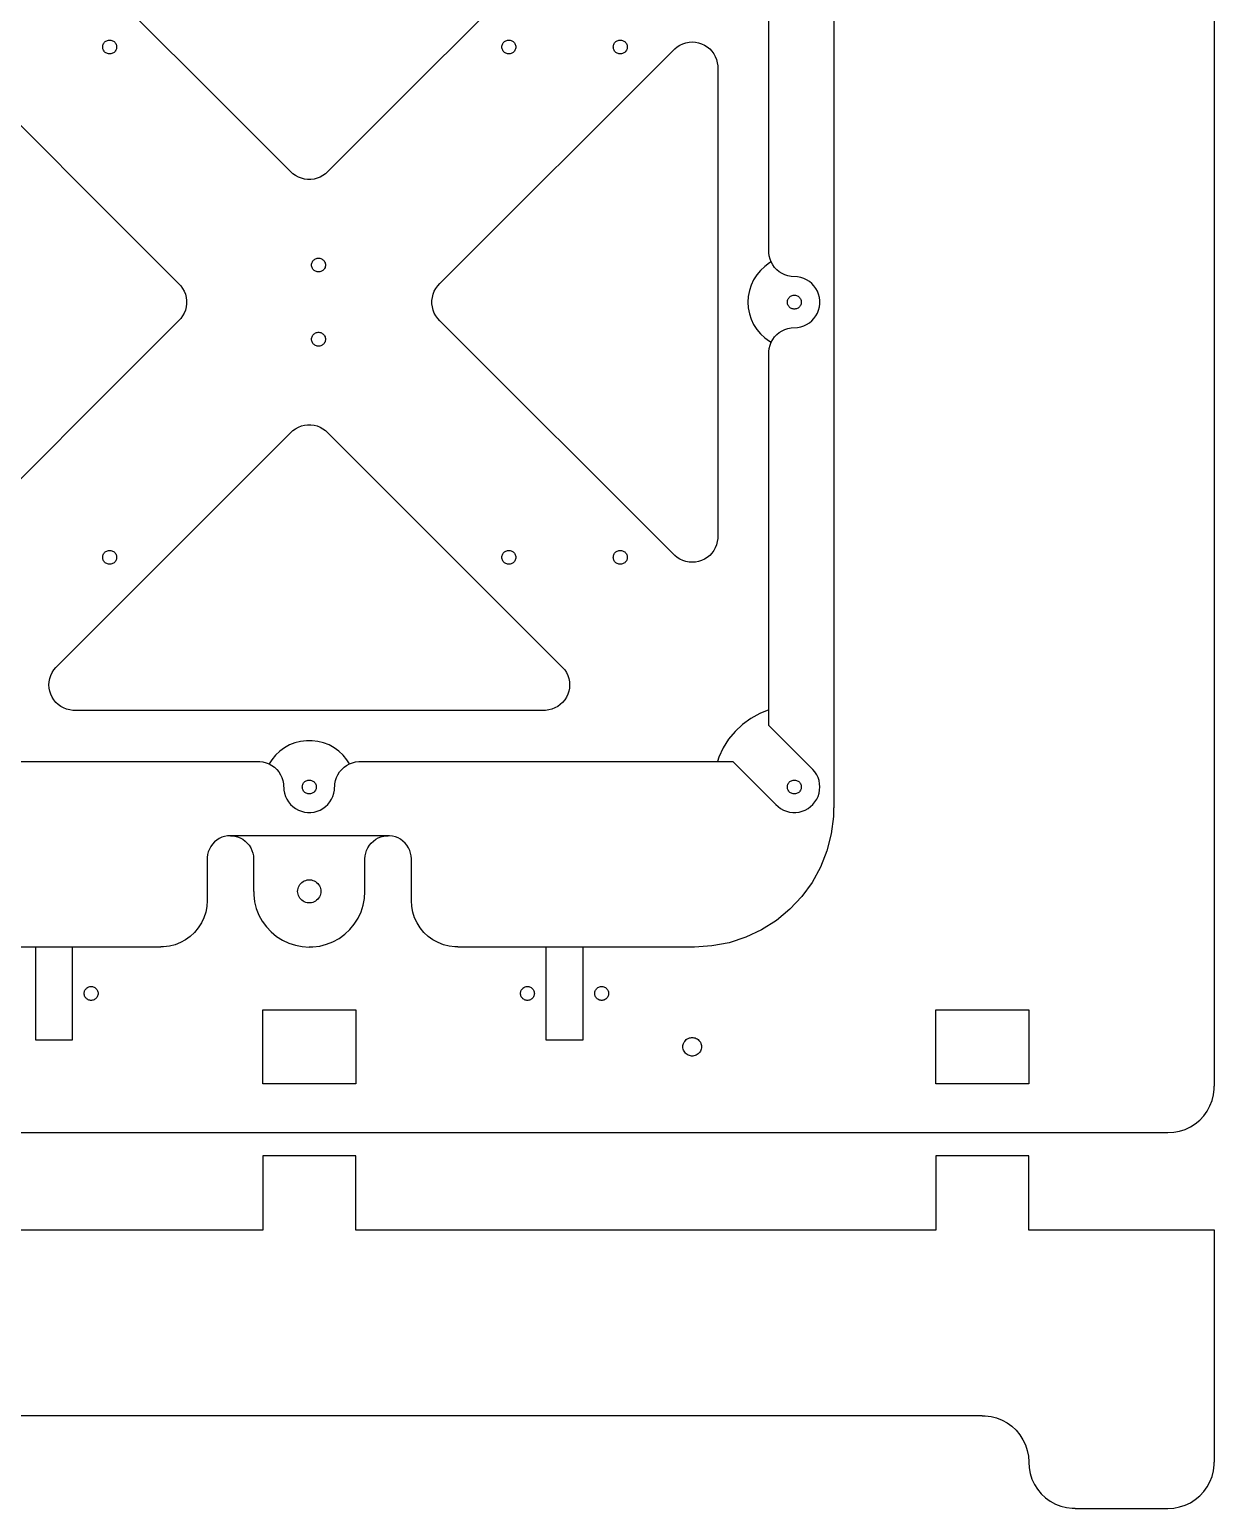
# Model space of a CAD drawing. Header units: millimetres. Extents: x 5 to 395, y 5 to 526.
# Drawn here: x 139.8 to 395, y 5 to 323.8 of the extents above; entities that cross this region are included whole.
import ezdxf

# ---------------------------------------------------------------- set-up
doc = ezdxf.new("R2010")
doc.units = ezdxf.units.MM
doc.layers.add('iTopie_plate_1_layer_1', color=1, linetype='Continuous')
doc.layers.add('iTopie_plate_1_layer_2', color=2, linetype='Continuous')

msp = doc.modelspace()

# ---------------------------------------------------------------- linework, layer by layer
at = {"layer": 'iTopie_plate_1_layer_1'}
for points in [[(313, 456), (313, 156), (313, 156), (312.941, 156), (312.941, 156), (312.941, 154.116), (312.941, 154.116), (312.469, 150.379), (312.469, 150.379), (311.532, 146.729), (311.532, 146.729), (310.145, 143.227), (310.145, 143.227), (308.33, 139.925), (308.33, 139.925), (306.115, 136.877), (306.115, 136.877), (303.536, 134.131), (303.536, 134.131), (300.634, 131.729), (300.634, 131.729), (297.453, 129.711), (297.453, 129.711), (294.044, 128.107), (294.044, 128.107), (290.461, 126.942), (290.461, 126.942), (286.76, 126.237), (286.76, 126.237), (283, 126), (283, 126), (232, 126), (232, 126), (232, 126.02), (232, 126.02), (231.372, 126.02), (231.372, 126.02), (230.126, 126.177), (230.126, 126.177), (228.91, 126.489), (228.91, 126.489), (227.742, 126.952), (227.742, 126.952), (226.642, 127.557), (226.642, 127.557), (225.626, 128.295), (225.626, 128.295), (224.71, 129.155), (224.71, 129.155), (223.91, 130.122), (223.91, 130.122), (223.237, 131.182), (223.237, 131.182), (222.702, 132.319), (222.702, 132.319), (222.314, 133.513), (222.314, 133.513), (222.079, 134.747), (222.079, 134.747), (222, 136), (222, 136), (222, 145), (222, 145), (221.961, 145.627), (221.961, 145.627), (221.843, 146.243), (221.843, 146.243), (221.649, 146.841), (221.649, 146.841), (221.382, 147.409), (221.382, 147.409), (221.045, 147.939), (221.045, 147.939), (220.645, 148.423), (220.645, 148.423), (220.187, 148.853), (220.187, 148.853), (219.679, 149.222), (219.679, 149.222), (219.129, 149.524), (219.129, 149.524), (218.545, 149.755), (218.545, 149.755), (217.937, 149.911), (217.937, 149.911), (217.314, 149.99), (217.314, 149.99), (217, 149.99), (217, 149.99), (217, 150), (217, 150), (183, 150), (183, 150), (182.373, 149.961), (182.373, 149.961), (181.757, 149.843), (181.757, 149.843), (181.159, 149.649), (181.159, 149.649), (180.591, 149.382), (180.591, 149.382), (180.061, 149.045), (180.061, 149.045), (179.577, 148.645), (179.577, 148.645), (179.147, 148.187), (179.147, 148.187), (178.778, 147.679), (178.778, 147.679), (178.476, 147.129), (178.476, 147.129), (178.245, 146.545), (178.245, 146.545), (178.089, 145.937), (178.089, 145.937), (178.01, 145.314), (178.01, 145.314), (178.01, 145), (178.01, 145), (178, 145), (178, 145), (178, 136), (178, 136), (177.921, 134.747), (177.921, 134.747), (177.686, 133.513), (177.686, 133.513), (177.298, 132.319), (177.298, 132.319), (176.763, 131.182), (176.763, 131.182), (176.09, 130.122), (176.09, 130.122), (175.29, 129.155), (175.29, 129.155), (174.374, 128.295), (174.374, 128.295), (173.358, 127.557), (173.358, 127.557), (172.258, 126.952), (172.258, 126.952), (171.09, 126.489), (171.09, 126.489), (169.874, 126.177), (169.874, 126.177), (168.628, 126.02), (168.628, 126.02), (168, 126.02), (168, 126.02), (168, 126), (168, 126), (117, 126)], [(386.253, 86.0788), (387.487, 86.3141), (387.487, 86.3141), (388.681, 86.7022), (388.681, 86.7022), (389.818, 87.2369), (389.818, 87.2369), (390.878, 87.9098), (390.878, 87.9098), (391.845, 88.7103), (391.845, 88.7103), (392.705, 89.6257), (392.705, 89.6257), (393.443, 90.6417), (393.443, 90.6417), (394.048, 91.7422), (394.048, 91.7422), (394.511, 92.9098), (394.511, 92.9098), (394.823, 94.1262), (394.823, 94.1262), (394.98, 95.3721), (394.98, 95.3721), (394.98, 96), (394.98, 96), (395, 96), (395, 96), (395, 372)], [(108.774, 166), (189, 166), (189, 166), (189, 165.989), (189, 165.989), (189.345, 165.989), (189.345, 165.989), (190.031, 165.903), (190.031, 165.903), (190.7, 165.731), (190.7, 165.731), (191.342, 165.477), (191.342, 165.477), (191.947, 165.144), (191.947, 165.144), (192.506, 164.738), (192.506, 164.738), (193.009, 164.265), (193.009, 164.265), (193.45, 163.733), (193.45, 163.733), (193.82, 163.15), (193.82, 163.15), (194.114, 162.525), (194.114, 162.525), (194.327, 161.868), (194.327, 161.868), (194.457, 161.189), (194.457, 161.189), (194.543, 159.811), (194.543, 159.811), (194.673, 159.132), (194.673, 159.132), (194.886, 158.475), (194.886, 158.475), (195.18, 157.85), (195.18, 157.85), (195.55, 157.267), (195.55, 157.267), (195.991, 156.735), (195.991, 156.735), (196.494, 156.262), (196.494, 156.262), (197.053, 155.856), (197.053, 155.856), (197.658, 155.523), (197.658, 155.523), (198.3, 155.269), (198.3, 155.269), (198.969, 155.097), (198.969, 155.097), (199.655, 155.011), (199.655, 155.011), (200.345, 155.011), (200.345, 155.011), (201.031, 155.097), (201.031, 155.097), (201.7, 155.269), (201.7, 155.269), (202.342, 155.523), (202.342, 155.523), (202.947, 155.856), (202.947, 155.856), (203.506, 156.262), (203.506, 156.262), (204.009, 156.735), (204.009, 156.735), (204.45, 157.267), (204.45, 157.267), (204.82, 157.85), (204.82, 157.85), (205.114, 158.475), (205.114, 158.475), (205.327, 159.132), (205.327, 159.132), (205.457, 159.811), (205.457, 159.811), (205.543, 161.189), (205.543, 161.189), (205.673, 161.868), (205.673, 161.868), (205.886, 162.525), (205.886, 162.525), (206.18, 163.15), (206.18, 163.15), (206.55, 163.733), (206.55, 163.733), (206.991, 164.265), (206.991, 164.265), (207.494, 164.738), (207.494, 164.738), (208.053, 165.144), (208.053, 165.144), (208.658, 165.477), (208.658, 165.477), (209.3, 165.731), (209.3, 165.731), (209.969, 165.903), (209.969, 165.903), (210.655, 165.989), (210.655, 165.989), (211, 165.989), (211, 165.989), (211, 166), (211, 166), (291.226, 166), (291.226, 166), (300.491, 156.735), (300.491, 156.735), (300.994, 156.262), (300.994, 156.262), (301.553, 155.856), (301.553, 155.856), (302.158, 155.523), (302.158, 155.523), (302.8, 155.269), (302.8, 155.269), (303.469, 155.097), (303.469, 155.097), (304.155, 155.011), (304.155, 155.011), (304.845, 155.011), (304.845, 155.011), (305.531, 155.097), (305.531, 155.097), (306.2, 155.269), (306.2, 155.269), (306.842, 155.523), (306.842, 155.523), (307.447, 155.856), (307.447, 155.856), (308.006, 156.262), (308.006, 156.262), (308.509, 156.735), (308.509, 156.735), (308.95, 157.267), (308.95, 157.267), (309.32, 157.85), (309.32, 157.85), (309.614, 158.475), (309.614, 158.475), (309.827, 159.132), (309.827, 159.132), (309.957, 159.811), (309.957, 159.811), (310, 160.5), (310, 160.5), (309.957, 161.189), (309.957, 161.189), (309.827, 161.868), (309.827, 161.868), (309.614, 162.525), (309.614, 162.525), (309.32, 163.15), (309.32, 163.15), (308.95, 163.733), (308.95, 163.733), (308.509, 164.265), (308.509, 164.265), (299, 173.774), (299, 173.774), (299, 254), (299, 254), (299.011, 254), (299.011, 254), (299.011, 254.345), (299.011, 254.345), (299.097, 255.031), (299.097, 255.031), (299.269, 255.7), (299.269, 255.7), (299.523, 256.342), (299.523, 256.342), (299.856, 256.947), (299.856, 256.947), (300.262, 257.506), (300.262, 257.506), (300.735, 258.009), (300.735, 258.009), (301.267, 258.45), (301.267, 258.45), (301.85, 258.82), (301.85, 258.82), (302.475, 259.114), (302.475, 259.114), (303.132, 259.327), (303.132, 259.327), (303.811, 259.457), (303.811, 259.457), (305.189, 259.543), (305.189, 259.543), (305.868, 259.673), (305.868, 259.673), (306.525, 259.886), (306.525, 259.886), (307.15, 260.18), (307.15, 260.18), (307.733, 260.55), (307.733, 260.55), (308.265, 260.991), (308.265, 260.991), (308.738, 261.494), (308.738, 261.494), (309.144, 262.053), (309.144, 262.053), (309.477, 262.658), (309.477, 262.658), (309.731, 263.3), (309.731, 263.3), (309.903, 263.969), (309.903, 263.969), (309.989, 264.655), (309.989, 264.655), (309.989, 265.345), (309.989, 265.345), (309.903, 266.031), (309.903, 266.031), (309.731, 266.7), (309.731, 266.7), (309.477, 267.342), (309.477, 267.342), (309.144, 267.947), (309.144, 267.947), (308.738, 268.506), (308.738, 268.506), (308.265, 269.009), (308.265, 269.009), (307.733, 269.45), (307.733, 269.45), (307.15, 269.82), (307.15, 269.82), (306.525, 270.114), (306.525, 270.114), (305.868, 270.327), (305.868, 270.327), (305.189, 270.457), (305.189, 270.457), (303.811, 270.543), (303.811, 270.543), (303.132, 270.673), (303.132, 270.673), (302.475, 270.886), (302.475, 270.886), (301.85, 271.18), (301.85, 271.18), (301.267, 271.55), (301.267, 271.55), (300.735, 271.991), (300.735, 271.991), (300.262, 272.494), (300.262, 272.494), (299.856, 273.053), (299.856, 273.053), (299.523, 273.658), (299.523, 273.658), (299.269, 274.3), (299.269, 274.3), (299.097, 274.969), (299.097, 274.969), (299.011, 275.655), (299.011, 275.655), (299.011, 276), (299.011, 276), (299, 276), (299, 276), (299, 356.226)], [(199.655, 291.431), (198.969, 291.518), (198.969, 291.518), (198.3, 291.69), (198.3, 291.69), (197.658, 291.944), (197.658, 291.944), (197.053, 292.277), (197.053, 292.277), (196.494, 292.683), (196.494, 292.683), (195.991, 293.155), (195.991, 293.155), (145.411, 343.735)], [(254.589, 343.735), (204.009, 293.155), (204.009, 293.155), (203.506, 292.683), (203.506, 292.683), (202.947, 292.277), (202.947, 292.277), (202.342, 291.944), (202.342, 291.944), (201.7, 291.69), (201.7, 291.69), (201.031, 291.518), (201.031, 291.518), (200.345, 291.431), (200.345, 291.431), (199.655, 291.431)], [(121.265, 319.589), (171.845, 269.009), (171.845, 269.009), (172.317, 268.506), (172.317, 268.506), (172.723, 267.947), (172.723, 267.947), (173.056, 267.342), (173.056, 267.342), (173.31, 266.7), (173.31, 266.7), (173.482, 266.031), (173.482, 266.031), (173.569, 265.345), (173.569, 265.345), (173.569, 264.655), (173.569, 264.655), (173.482, 263.969), (173.482, 263.969), (173.31, 263.3), (173.31, 263.3), (173.056, 262.658), (173.056, 262.658), (172.723, 262.053), (172.723, 262.053), (172.317, 261.494), (172.317, 261.494), (171.845, 260.991), (171.845, 260.991), (121.265, 210.411)], [(156.906, 318.503), (156.719, 318.527), (156.719, 318.527), (156.536, 318.573), (156.536, 318.573), (156.361, 318.643), (156.361, 318.643), (156.196, 318.734), (156.196, 318.734), (156.044, 318.844), (156.044, 318.844), (155.907, 318.973), (155.907, 318.973), (155.786, 319.118), (155.786, 319.118), (155.686, 319.277), (155.686, 319.277), (155.605, 319.448), (155.605, 319.448), (155.547, 319.627), (155.547, 319.627), (155.512, 319.812), (155.512, 319.812), (155.5, 320), (155.5, 320), (155.512, 320.188), (155.512, 320.188), (155.547, 320.373), (155.547, 320.373), (155.605, 320.552), (155.605, 320.552), (155.686, 320.723), (155.686, 320.723), (155.786, 320.882), (155.786, 320.882), (155.907, 321.027), (155.907, 321.027), (156.044, 321.156), (156.044, 321.156), (156.196, 321.266), (156.196, 321.266), (156.361, 321.357), (156.361, 321.357), (156.536, 321.427), (156.536, 321.427), (156.719, 321.473), (156.719, 321.473), (156.906, 321.497), (156.906, 321.497), (157.094, 321.497), (157.094, 321.497), (157.281, 321.473), (157.281, 321.473), (157.464, 321.427), (157.464, 321.427), (157.639, 321.357), (157.639, 321.357), (157.804, 321.266), (157.804, 321.266), (157.956, 321.156), (157.956, 321.156), (158.093, 321.027), (158.093, 321.027), (158.214, 320.882), (158.214, 320.882), (158.314, 320.723), (158.314, 320.723), (158.395, 320.552), (158.395, 320.552), (158.453, 320.373), (158.453, 320.373), (158.488, 320.188), (158.488, 320.188), (158.5, 320), (158.5, 320), (158.488, 319.812), (158.488, 319.812), (158.453, 319.627), (158.453, 319.627), (158.395, 319.448), (158.395, 319.448), (158.314, 319.277), (158.314, 319.277), (158.214, 319.118), (158.214, 319.118), (158.093, 318.973), (158.093, 318.973), (157.956, 318.844), (157.956, 318.844), (157.804, 318.734), (157.804, 318.734), (157.639, 318.643), (157.639, 318.643), (157.464, 318.573), (157.464, 318.573), (157.281, 318.527), (157.281, 318.527), (157.094, 318.503), (157.094, 318.503), (156.906, 318.503)], [(281.811, 208.964), (281.132, 209.093), (281.132, 209.093), (280.475, 209.307), (280.475, 209.307), (279.85, 209.601), (279.85, 209.601), (279.267, 209.971), (279.267, 209.971), (278.735, 210.411), (278.735, 210.411), (228.155, 260.991), (228.155, 260.991), (227.683, 261.494), (227.683, 261.494), (227.277, 262.053), (227.277, 262.053), (226.944, 262.658), (226.944, 262.658), (226.69, 263.3), (226.69, 263.3), (226.518, 263.969), (226.518, 263.969), (226.431, 264.655), (226.431, 264.655), (226.431, 265.345), (226.431, 265.345), (226.518, 266.031), (226.518, 266.031), (226.69, 266.7), (226.69, 266.7), (226.944, 267.342), (226.944, 267.342), (227.277, 267.947), (227.277, 267.947), (227.683, 268.506), (227.683, 268.506), (228.155, 269.009), (228.155, 269.009), (278.735, 319.589), (278.735, 319.589), (279.267, 320.029), (279.267, 320.029), (279.85, 320.399), (279.85, 320.399), (280.475, 320.693), (280.475, 320.693), (281.132, 320.907), (281.132, 320.907), (281.811, 321.036), (281.811, 321.036), (282.5, 321.08), (282.5, 321.08), (283.189, 321.036), (283.189, 321.036), (283.868, 320.907), (283.868, 320.907), (284.525, 320.693), (284.525, 320.693), (285.15, 320.399), (285.15, 320.399), (285.733, 320.029), (285.733, 320.029), (286.265, 319.589), (286.265, 319.589), (286.738, 319.086), (286.738, 319.086), (287.144, 318.527), (287.144, 318.527), (287.477, 317.921), (287.477, 317.921), (287.731, 317.279), (287.731, 317.279), (287.903, 316.61), (287.903, 316.61), (287.989, 315.925), (287.989, 315.925), (287.989, 214.075), (287.989, 214.075), (287.903, 213.39), (287.903, 213.39), (287.731, 212.721), (287.731, 212.721), (287.477, 212.079), (287.477, 212.079), (287.144, 211.473), (287.144, 211.473), (286.738, 210.914), (286.738, 210.914), (286.265, 210.411), (286.265, 210.411), (285.733, 209.971), (285.733, 209.971), (285.15, 209.601), (285.15, 209.601), (284.525, 209.307), (284.525, 209.307), (283.868, 209.093), (283.868, 209.093), (283.189, 208.964), (283.189, 208.964), (282.5, 208.92), (282.5, 208.92), (281.811, 208.964)], [(242.906, 318.503), (242.719, 318.527), (242.719, 318.527), (242.536, 318.573), (242.536, 318.573), (242.361, 318.643), (242.361, 318.643), (242.196, 318.734), (242.196, 318.734), (242.044, 318.844), (242.044, 318.844), (241.907, 318.973), (241.907, 318.973), (241.786, 319.118), (241.786, 319.118), (241.686, 319.277), (241.686, 319.277), (241.605, 319.448), (241.605, 319.448), (241.547, 319.627), (241.547, 319.627), (241.512, 319.812), (241.512, 319.812), (241.5, 320), (241.5, 320), (241.512, 320.188), (241.512, 320.188), (241.547, 320.373), (241.547, 320.373), (241.605, 320.552), (241.605, 320.552), (241.686, 320.723), (241.686, 320.723), (241.786, 320.882), (241.786, 320.882), (241.907, 321.027), (241.907, 321.027), (242.044, 321.156), (242.044, 321.156), (242.196, 321.266), (242.196, 321.266), (242.361, 321.357), (242.361, 321.357), (242.536, 321.427), (242.536, 321.427), (242.719, 321.473), (242.719, 321.473), (242.906, 321.497), (242.906, 321.497), (243.094, 321.497), (243.094, 321.497), (243.281, 321.473), (243.281, 321.473), (243.464, 321.427), (243.464, 321.427), (243.639, 321.357), (243.639, 321.357), (243.804, 321.266), (243.804, 321.266), (243.956, 321.156), (243.956, 321.156), (244.093, 321.027), (244.093, 321.027), (244.214, 320.882), (244.214, 320.882), (244.314, 320.723), (244.314, 320.723), (244.395, 320.552), (244.395, 320.552), (244.453, 320.373), (244.453, 320.373), (244.488, 320.188), (244.488, 320.188), (244.5, 320), (244.5, 320), (244.488, 319.812), (244.488, 319.812), (244.453, 319.627), (244.453, 319.627), (244.395, 319.448), (244.395, 319.448), (244.314, 319.277), (244.314, 319.277), (244.214, 319.118), (244.214, 319.118), (244.093, 318.973), (244.093, 318.973), (243.956, 318.844), (243.956, 318.844), (243.804, 318.734), (243.804, 318.734), (243.639, 318.643), (243.639, 318.643), (243.464, 318.573), (243.464, 318.573), (243.281, 318.527), (243.281, 318.527), (243.094, 318.503), (243.094, 318.503), (242.906, 318.503)], [(266.906, 318.503), (266.719, 318.527), (266.719, 318.527), (266.536, 318.573), (266.536, 318.573), (266.361, 318.643), (266.361, 318.643), (266.196, 318.734), (266.196, 318.734), (266.044, 318.844), (266.044, 318.844), (265.907, 318.973), (265.907, 318.973), (265.786, 319.118), (265.786, 319.118), (265.686, 319.277), (265.686, 319.277), (265.605, 319.448), (265.605, 319.448), (265.547, 319.627), (265.547, 319.627), (265.512, 319.812), (265.512, 319.812), (265.5, 320), (265.5, 320), (265.512, 320.188), (265.512, 320.188), (265.547, 320.373), (265.547, 320.373), (265.605, 320.552), (265.605, 320.552), (265.686, 320.723), (265.686, 320.723), (265.786, 320.882), (265.786, 320.882), (265.907, 321.027), (265.907, 321.027), (266.044, 321.156), (266.044, 321.156), (266.196, 321.266), (266.196, 321.266), (266.361, 321.357), (266.361, 321.357), (266.536, 321.427), (266.536, 321.427), (266.719, 321.473), (266.719, 321.473), (266.906, 321.497), (266.906, 321.497), (267.094, 321.497), (267.094, 321.497), (267.281, 321.473), (267.281, 321.473), (267.464, 321.427), (267.464, 321.427), (267.639, 321.357), (267.639, 321.357), (267.804, 321.266), (267.804, 321.266), (267.956, 321.156), (267.956, 321.156), (268.093, 321.027), (268.093, 321.027), (268.214, 320.882), (268.214, 320.882), (268.314, 320.723), (268.314, 320.723), (268.395, 320.552), (268.395, 320.552), (268.453, 320.373), (268.453, 320.373), (268.488, 320.188), (268.488, 320.188), (268.5, 320), (268.5, 320), (268.488, 319.812), (268.488, 319.812), (268.453, 319.627), (268.453, 319.627), (268.395, 319.448), (268.395, 319.448), (268.314, 319.277), (268.314, 319.277), (268.214, 319.118), (268.214, 319.118), (268.093, 318.973), (268.093, 318.973), (267.956, 318.844), (267.956, 318.844), (267.804, 318.734), (267.804, 318.734), (267.639, 318.643), (267.639, 318.643), (267.464, 318.573), (267.464, 318.573), (267.281, 318.527), (267.281, 318.527), (267.094, 318.503), (267.094, 318.503), (266.906, 318.503)], [(201.906, 271.503), (201.719, 271.527), (201.719, 271.527), (201.536, 271.573), (201.536, 271.573), (201.361, 271.643), (201.361, 271.643), (201.196, 271.734), (201.196, 271.734), (201.044, 271.844), (201.044, 271.844), (200.907, 271.973), (200.907, 271.973), (200.786, 272.118), (200.786, 272.118), (200.686, 272.277), (200.686, 272.277), (200.605, 272.448), (200.605, 272.448), (200.547, 272.627), (200.547, 272.627), (200.512, 272.812), (200.512, 272.812), (200.5, 273), (200.5, 273), (200.512, 273.188), (200.512, 273.188), (200.547, 273.373), (200.547, 273.373), (200.605, 273.552), (200.605, 273.552), (200.686, 273.723), (200.686, 273.723), (200.786, 273.882), (200.786, 273.882), (200.907, 274.027), (200.907, 274.027), (201.044, 274.156), (201.044, 274.156), (201.196, 274.266), (201.196, 274.266), (201.361, 274.357), (201.361, 274.357), (201.536, 274.427), (201.536, 274.427), (201.719, 274.473), (201.719, 274.473), (201.906, 274.497), (201.906, 274.497), (202.094, 274.497), (202.094, 274.497), (202.281, 274.473), (202.281, 274.473), (202.464, 274.427), (202.464, 274.427), (202.639, 274.357), (202.639, 274.357), (202.804, 274.266), (202.804, 274.266), (202.956, 274.156), (202.956, 274.156), (203.093, 274.027), (203.093, 274.027), (203.214, 273.882), (203.214, 273.882), (203.314, 273.723), (203.314, 273.723), (203.395, 273.552), (203.395, 273.552), (203.453, 273.373), (203.453, 273.373), (203.488, 273.188), (203.488, 273.188), (203.5, 273), (203.5, 273), (203.488, 272.812), (203.488, 272.812), (203.453, 272.627), (203.453, 272.627), (203.395, 272.448), (203.395, 272.448), (203.314, 272.277), (203.314, 272.277), (203.214, 272.118), (203.214, 272.118), (203.093, 271.973), (203.093, 271.973), (202.956, 271.844), (202.956, 271.844), (202.804, 271.734), (202.804, 271.734), (202.639, 271.643), (202.639, 271.643), (202.464, 271.573), (202.464, 271.573), (202.281, 271.527), (202.281, 271.527), (202.094, 271.503), (202.094, 271.503), (201.906, 271.503)], [(304.406, 263.503), (304.219, 263.527), (304.219, 263.527), (304.036, 263.573), (304.036, 263.573), (303.861, 263.643), (303.861, 263.643), (303.696, 263.734), (303.696, 263.734), (303.544, 263.844), (303.544, 263.844), (303.407, 263.973), (303.407, 263.973), (303.286, 264.118), (303.286, 264.118), (303.186, 264.277), (303.186, 264.277), (303.105, 264.448), (303.105, 264.448), (303.047, 264.627), (303.047, 264.627), (303.012, 264.812), (303.012, 264.812), (303, 265), (303, 265), (303.012, 265.188), (303.012, 265.188), (303.047, 265.373), (303.047, 265.373), (303.105, 265.552), (303.105, 265.552), (303.186, 265.723), (303.186, 265.723), (303.286, 265.882), (303.286, 265.882), (303.407, 266.027), (303.407, 266.027), (303.544, 266.156), (303.544, 266.156), (303.696, 266.266), (303.696, 266.266), (303.861, 266.357), (303.861, 266.357), (304.036, 266.427), (304.036, 266.427), (304.219, 266.473), (304.219, 266.473), (304.406, 266.497), (304.406, 266.497), (304.594, 266.497), (304.594, 266.497), (304.781, 266.473), (304.781, 266.473), (304.964, 266.427), (304.964, 266.427), (305.139, 266.357), (305.139, 266.357), (305.304, 266.266), (305.304, 266.266), (305.456, 266.156), (305.456, 266.156), (305.593, 266.027), (305.593, 266.027), (305.714, 265.882), (305.714, 265.882), (305.814, 265.723), (305.814, 265.723), (305.895, 265.552), (305.895, 265.552), (305.953, 265.373), (305.953, 265.373), (305.988, 265.188), (305.988, 265.188), (306, 265), (306, 265), (305.988, 264.812), (305.988, 264.812), (305.953, 264.627), (305.953, 264.627), (305.895, 264.448), (305.895, 264.448), (305.814, 264.277), (305.814, 264.277), (305.714, 264.118), (305.714, 264.118), (305.593, 263.973), (305.593, 263.973), (305.456, 263.844), (305.456, 263.844), (305.304, 263.734), (305.304, 263.734), (305.139, 263.643), (305.139, 263.643), (304.964, 263.573), (304.964, 263.573), (304.781, 263.527), (304.781, 263.527), (304.594, 263.503), (304.594, 263.503), (304.406, 263.503)], [(201.906, 255.503), (201.719, 255.527), (201.719, 255.527), (201.536, 255.573), (201.536, 255.573), (201.361, 255.643), (201.361, 255.643), (201.196, 255.734), (201.196, 255.734), (201.044, 255.844), (201.044, 255.844), (200.907, 255.973), (200.907, 255.973), (200.786, 256.118), (200.786, 256.118), (200.686, 256.277), (200.686, 256.277), (200.605, 256.448), (200.605, 256.448), (200.547, 256.627), (200.547, 256.627), (200.512, 256.812), (200.512, 256.812), (200.5, 257), (200.5, 257), (200.512, 257.188), (200.512, 257.188), (200.547, 257.373), (200.547, 257.373), (200.605, 257.552), (200.605, 257.552), (200.686, 257.723), (200.686, 257.723), (200.786, 257.882), (200.786, 257.882), (200.907, 258.027), (200.907, 258.027), (201.044, 258.156), (201.044, 258.156), (201.196, 258.266), (201.196, 258.266), (201.361, 258.357), (201.361, 258.357), (201.536, 258.427), (201.536, 258.427), (201.719, 258.473), (201.719, 258.473), (201.906, 258.497), (201.906, 258.497), (202.094, 258.497), (202.094, 258.497), (202.281, 258.473), (202.281, 258.473), (202.464, 258.427), (202.464, 258.427), (202.639, 258.357), (202.639, 258.357), (202.804, 258.266), (202.804, 258.266), (202.956, 258.156), (202.956, 258.156), (203.093, 258.027), (203.093, 258.027), (203.214, 257.882), (203.214, 257.882), (203.314, 257.723), (203.314, 257.723), (203.395, 257.552), (203.395, 257.552), (203.453, 257.373), (203.453, 257.373), (203.488, 257.188), (203.488, 257.188), (203.5, 257), (203.5, 257), (203.488, 256.812), (203.488, 256.812), (203.453, 256.627), (203.453, 256.627), (203.395, 256.448), (203.395, 256.448), (203.314, 256.277), (203.314, 256.277), (203.214, 256.118), (203.214, 256.118), (203.093, 255.973), (203.093, 255.973), (202.956, 255.844), (202.956, 255.844), (202.804, 255.734), (202.804, 255.734), (202.639, 255.643), (202.639, 255.643), (202.464, 255.573), (202.464, 255.573), (202.281, 255.527), (202.281, 255.527), (202.094, 255.503), (202.094, 255.503), (201.906, 255.503)], [(149.075, 177.011), (148.39, 177.097), (148.39, 177.097), (147.721, 177.269), (147.721, 177.269), (147.079, 177.523), (147.079, 177.523), (146.473, 177.856), (146.473, 177.856), (145.914, 178.262), (145.914, 178.262), (145.411, 178.735), (145.411, 178.735), (144.971, 179.267), (144.971, 179.267), (144.601, 179.85), (144.601, 179.85), (144.307, 180.475), (144.307, 180.475), (144.093, 181.132), (144.093, 181.132), (143.964, 181.811), (143.964, 181.811), (143.92, 182.5), (143.92, 182.5), (143.964, 183.189), (143.964, 183.189), (144.093, 183.868), (144.093, 183.868), (144.307, 184.525), (144.307, 184.525), (144.601, 185.15), (144.601, 185.15), (144.971, 185.733), (144.971, 185.733), (145.411, 186.265), (145.411, 186.265), (195.991, 236.845), (195.991, 236.845), (196.494, 237.317), (196.494, 237.317), (197.053, 237.723), (197.053, 237.723), (197.658, 238.056), (197.658, 238.056), (198.3, 238.31), (198.3, 238.31), (198.969, 238.482), (198.969, 238.482), (199.655, 238.569), (199.655, 238.569), (200.345, 238.569), (200.345, 238.569), (201.031, 238.482), (201.031, 238.482), (201.7, 238.31), (201.7, 238.31), (202.342, 238.056), (202.342, 238.056), (202.947, 237.723), (202.947, 237.723), (203.506, 237.317), (203.506, 237.317), (204.009, 236.845), (204.009, 236.845), (254.589, 186.265), (254.589, 186.265), (255.029, 185.733), (255.029, 185.733), (255.399, 185.15), (255.399, 185.15), (255.693, 184.525), (255.693, 184.525), (255.907, 183.868), (255.907, 183.868), (256.036, 183.189), (256.036, 183.189), (256.08, 182.5), (256.08, 182.5), (256.036, 181.811), (256.036, 181.811), (255.907, 181.132), (255.907, 181.132), (255.693, 180.475), (255.693, 180.475), (255.399, 179.85), (255.399, 179.85), (255.029, 179.267), (255.029, 179.267), (254.589, 178.735), (254.589, 178.735), (254.086, 178.262), (254.086, 178.262), (253.527, 177.856), (253.527, 177.856), (252.921, 177.523), (252.921, 177.523), (252.279, 177.269), (252.279, 177.269), (251.61, 177.097), (251.61, 177.097), (250.925, 177.011), (250.925, 177.011), (149.075, 177.011)], [(156.906, 208.503), (156.719, 208.527), (156.719, 208.527), (156.536, 208.573), (156.536, 208.573), (156.361, 208.643), (156.361, 208.643), (156.196, 208.734), (156.196, 208.734), (156.044, 208.844), (156.044, 208.844), (155.907, 208.973), (155.907, 208.973), (155.786, 209.118), (155.786, 209.118), (155.686, 209.277), (155.686, 209.277), (155.605, 209.448), (155.605, 209.448), (155.547, 209.627), (155.547, 209.627), (155.512, 209.812), (155.512, 209.812), (155.5, 210), (155.5, 210), (155.512, 210.188), (155.512, 210.188), (155.547, 210.373), (155.547, 210.373), (155.605, 210.552), (155.605, 210.552), (155.686, 210.723), (155.686, 210.723), (155.786, 210.882), (155.786, 210.882), (155.907, 211.027), (155.907, 211.027), (156.044, 211.156), (156.044, 211.156), (156.196, 211.266), (156.196, 211.266), (156.361, 211.357), (156.361, 211.357), (156.536, 211.427), (156.536, 211.427), (156.719, 211.473), (156.719, 211.473), (156.906, 211.497), (156.906, 211.497), (157.094, 211.497), (157.094, 211.497), (157.281, 211.473), (157.281, 211.473), (157.464, 211.427), (157.464, 211.427), (157.639, 211.357), (157.639, 211.357), (157.804, 211.266), (157.804, 211.266), (157.956, 211.156), (157.956, 211.156), (158.093, 211.027), (158.093, 211.027), (158.214, 210.882), (158.214, 210.882), (158.314, 210.723), (158.314, 210.723), (158.395, 210.552), (158.395, 210.552), (158.453, 210.373), (158.453, 210.373), (158.488, 210.188), (158.488, 210.188), (158.5, 210), (158.5, 210), (158.488, 209.812), (158.488, 209.812), (158.453, 209.627), (158.453, 209.627), (158.395, 209.448), (158.395, 209.448), (158.314, 209.277), (158.314, 209.277), (158.214, 209.118), (158.214, 209.118), (158.093, 208.973), (158.093, 208.973), (157.956, 208.844), (157.956, 208.844), (157.804, 208.734), (157.804, 208.734), (157.639, 208.643), (157.639, 208.643), (157.464, 208.573), (157.464, 208.573), (157.281, 208.527), (157.281, 208.527), (157.094, 208.503), (157.094, 208.503), (156.906, 208.503)], [(242.906, 208.503), (242.719, 208.527), (242.719, 208.527), (242.536, 208.573), (242.536, 208.573), (242.361, 208.643), (242.361, 208.643), (242.196, 208.734), (242.196, 208.734), (242.044, 208.844), (242.044, 208.844), (241.907, 208.973), (241.907, 208.973), (241.786, 209.118), (241.786, 209.118), (241.686, 209.277), (241.686, 209.277), (241.605, 209.448), (241.605, 209.448), (241.547, 209.627), (241.547, 209.627), (241.512, 209.812), (241.512, 209.812), (241.5, 210), (241.5, 210), (241.512, 210.188), (241.512, 210.188), (241.547, 210.373), (241.547, 210.373), (241.605, 210.552), (241.605, 210.552), (241.686, 210.723), (241.686, 210.723), (241.786, 210.882), (241.786, 210.882), (241.907, 211.027), (241.907, 211.027), (242.044, 211.156), (242.044, 211.156), (242.196, 211.266), (242.196, 211.266), (242.361, 211.357), (242.361, 211.357), (242.536, 211.427), (242.536, 211.427), (242.719, 211.473), (242.719, 211.473), (242.906, 211.497), (242.906, 211.497), (243.094, 211.497), (243.094, 211.497), (243.281, 211.473), (243.281, 211.473), (243.464, 211.427), (243.464, 211.427), (243.639, 211.357), (243.639, 211.357), (243.804, 211.266), (243.804, 211.266), (243.956, 211.156), (243.956, 211.156), (244.093, 211.027), (244.093, 211.027), (244.214, 210.882), (244.214, 210.882), (244.314, 210.723), (244.314, 210.723), (244.395, 210.552), (244.395, 210.552), (244.453, 210.373), (244.453, 210.373), (244.488, 210.188), (244.488, 210.188), (244.5, 210), (244.5, 210), (244.488, 209.812), (244.488, 209.812), (244.453, 209.627), (244.453, 209.627), (244.395, 209.448), (244.395, 209.448), (244.314, 209.277), (244.314, 209.277), (244.214, 209.118), (244.214, 209.118), (244.093, 208.973), (244.093, 208.973), (243.956, 208.844), (243.956, 208.844), (243.804, 208.734), (243.804, 208.734), (243.639, 208.643), (243.639, 208.643), (243.464, 208.573), (243.464, 208.573), (243.281, 208.527), (243.281, 208.527), (243.094, 208.503), (243.094, 208.503), (242.906, 208.503)], [(266.906, 208.503), (266.719, 208.527), (266.719, 208.527), (266.536, 208.573), (266.536, 208.573), (266.361, 208.643), (266.361, 208.643), (266.196, 208.734), (266.196, 208.734), (266.044, 208.844), (266.044, 208.844), (265.907, 208.973), (265.907, 208.973), (265.786, 209.118), (265.786, 209.118), (265.686, 209.277), (265.686, 209.277), (265.605, 209.448), (265.605, 209.448), (265.547, 209.627), (265.547, 209.627), (265.512, 209.812), (265.512, 209.812), (265.5, 210), (265.5, 210), (265.512, 210.188), (265.512, 210.188), (265.547, 210.373), (265.547, 210.373), (265.605, 210.552), (265.605, 210.552), (265.686, 210.723), (265.686, 210.723), (265.786, 210.882), (265.786, 210.882), (265.907, 211.027), (265.907, 211.027), (266.044, 211.156), (266.044, 211.156), (266.196, 211.266), (266.196, 211.266), (266.361, 211.357), (266.361, 211.357), (266.536, 211.427), (266.536, 211.427), (266.719, 211.473), (266.719, 211.473), (266.906, 211.497), (266.906, 211.497), (267.094, 211.497), (267.094, 211.497), (267.281, 211.473), (267.281, 211.473), (267.464, 211.427), (267.464, 211.427), (267.639, 211.357), (267.639, 211.357), (267.804, 211.266), (267.804, 211.266), (267.956, 211.156), (267.956, 211.156), (268.093, 211.027), (268.093, 211.027), (268.214, 210.882), (268.214, 210.882), (268.314, 210.723), (268.314, 210.723), (268.395, 210.552), (268.395, 210.552), (268.453, 210.373), (268.453, 210.373), (268.488, 210.188), (268.488, 210.188), (268.5, 210), (268.5, 210), (268.488, 209.812), (268.488, 209.812), (268.453, 209.627), (268.453, 209.627), (268.395, 209.448), (268.395, 209.448), (268.314, 209.277), (268.314, 209.277), (268.214, 209.118), (268.214, 209.118), (268.093, 208.973), (268.093, 208.973), (267.956, 208.844), (267.956, 208.844), (267.804, 208.734), (267.804, 208.734), (267.639, 208.643), (267.639, 208.643), (267.464, 208.573), (267.464, 208.573), (267.281, 208.527), (267.281, 208.527), (267.094, 208.503), (267.094, 208.503), (266.906, 208.503)], [(199.906, 159.003), (199.719, 159.027), (199.719, 159.027), (199.536, 159.073), (199.536, 159.073), (199.361, 159.143), (199.361, 159.143), (199.196, 159.234), (199.196, 159.234), (199.044, 159.344), (199.044, 159.344), (198.907, 159.473), (198.907, 159.473), (198.786, 159.618), (198.786, 159.618), (198.686, 159.777), (198.686, 159.777), (198.605, 159.948), (198.605, 159.948), (198.547, 160.127), (198.547, 160.127), (198.512, 160.312), (198.512, 160.312), (198.5, 160.5), (198.5, 160.5), (198.512, 160.688), (198.512, 160.688), (198.547, 160.873), (198.547, 160.873), (198.605, 161.052), (198.605, 161.052), (198.686, 161.223), (198.686, 161.223), (198.786, 161.382), (198.786, 161.382), (198.907, 161.527), (198.907, 161.527), (199.044, 161.656), (199.044, 161.656), (199.196, 161.766), (199.196, 161.766), (199.361, 161.857), (199.361, 161.857), (199.536, 161.927), (199.536, 161.927), (199.719, 161.973), (199.719, 161.973), (199.906, 161.997), (199.906, 161.997), (200.094, 161.997), (200.094, 161.997), (200.281, 161.973), (200.281, 161.973), (200.464, 161.927), (200.464, 161.927), (200.639, 161.857), (200.639, 161.857), (200.804, 161.766), (200.804, 161.766), (200.956, 161.656), (200.956, 161.656), (201.093, 161.527), (201.093, 161.527), (201.214, 161.382), (201.214, 161.382), (201.314, 161.223), (201.314, 161.223), (201.395, 161.052), (201.395, 161.052), (201.453, 160.873), (201.453, 160.873), (201.488, 160.688), (201.488, 160.688), (201.5, 160.5), (201.5, 160.5), (201.488, 160.312), (201.488, 160.312), (201.453, 160.127), (201.453, 160.127), (201.395, 159.948), (201.395, 159.948), (201.314, 159.777), (201.314, 159.777), (201.214, 159.618), (201.214, 159.618), (201.093, 159.473), (201.093, 159.473), (200.956, 159.344), (200.956, 159.344), (200.804, 159.234), (200.804, 159.234), (200.639, 159.143), (200.639, 159.143), (200.464, 159.073), (200.464, 159.073), (200.281, 159.027), (200.281, 159.027), (200.094, 159.003), (200.094, 159.003), (199.906, 159.003)], [(304.406, 159.003), (304.219, 159.027), (304.219, 159.027), (304.036, 159.073), (304.036, 159.073), (303.861, 159.143), (303.861, 159.143), (303.696, 159.234), (303.696, 159.234), (303.544, 159.344), (303.544, 159.344), (303.407, 159.473), (303.407, 159.473), (303.286, 159.618), (303.286, 159.618), (303.186, 159.777), (303.186, 159.777), (303.105, 159.948), (303.105, 159.948), (303.047, 160.127), (303.047, 160.127), (303.012, 160.312), (303.012, 160.312), (303, 160.5), (303, 160.5), (303.012, 160.688), (303.012, 160.688), (303.047, 160.873), (303.047, 160.873), (303.105, 161.052), (303.105, 161.052), (303.186, 161.223), (303.186, 161.223), (303.286, 161.382), (303.286, 161.382), (303.407, 161.527), (303.407, 161.527), (303.544, 161.656), (303.544, 161.656), (303.696, 161.766), (303.696, 161.766), (303.861, 161.857), (303.861, 161.857), (304.036, 161.927), (304.036, 161.927), (304.219, 161.973), (304.219, 161.973), (304.406, 161.997), (304.406, 161.997), (304.594, 161.997), (304.594, 161.997), (304.781, 161.973), (304.781, 161.973), (304.964, 161.927), (304.964, 161.927), (305.139, 161.857), (305.139, 161.857), (305.304, 161.766), (305.304, 161.766), (305.456, 161.656), (305.456, 161.656), (305.593, 161.527), (305.593, 161.527), (305.714, 161.382), (305.714, 161.382), (305.814, 161.223), (305.814, 161.223), (305.895, 161.052), (305.895, 161.052), (305.953, 160.873), (305.953, 160.873), (305.988, 160.688), (305.988, 160.688), (306, 160.5), (306, 160.5), (305.988, 160.312), (305.988, 160.312), (305.953, 160.127), (305.953, 160.127), (305.895, 159.948), (305.895, 159.948), (305.814, 159.777), (305.814, 159.777), (305.714, 159.618), (305.714, 159.618), (305.593, 159.473), (305.593, 159.473), (305.456, 159.344), (305.456, 159.344), (305.304, 159.234), (305.304, 159.234), (305.139, 159.143), (305.139, 159.143), (304.964, 159.073), (304.964, 159.073), (304.781, 159.027), (304.781, 159.027), (304.594, 159.003), (304.594, 159.003), (304.406, 159.003)], [(199.843, 135.505), (199.532, 135.544), (199.532, 135.544), (199.227, 135.622), (199.227, 135.622), (198.936, 135.738), (198.936, 135.738), (198.66, 135.889), (198.66, 135.889), (198.406, 136.074), (198.406, 136.074), (198.178, 136.289), (198.178, 136.289), (197.977, 136.531), (197.977, 136.531), (197.809, 136.796), (197.809, 136.796), (197.676, 137.08), (197.676, 137.08), (197.579, 137.378), (197.579, 137.378), (197.52, 137.687), (197.52, 137.687), (197.5, 138), (197.5, 138), (197.52, 138.313), (197.52, 138.313), (197.579, 138.622), (197.579, 138.622), (197.676, 138.92), (197.676, 138.92), (197.809, 139.204), (197.809, 139.204), (197.977, 139.469), (197.977, 139.469), (198.178, 139.711), (198.178, 139.711), (198.406, 139.926), (198.406, 139.926), (198.66, 140.111), (198.66, 140.111), (198.936, 140.262), (198.936, 140.262), (199.227, 140.378), (199.227, 140.378), (199.532, 140.456), (199.532, 140.456), (199.843, 140.495), (199.843, 140.495), (200.157, 140.495), (200.157, 140.495), (200.468, 140.456), (200.468, 140.456), (200.773, 140.378), (200.773, 140.378), (201.064, 140.262), (201.064, 140.262), (201.34, 140.111), (201.34, 140.111), (201.594, 139.926), (201.594, 139.926), (201.822, 139.711), (201.822, 139.711), (202.023, 139.469), (202.023, 139.469), (202.191, 139.204), (202.191, 139.204), (202.324, 138.92), (202.324, 138.92), (202.421, 138.622), (202.421, 138.622), (202.48, 138.313), (202.48, 138.313), (202.5, 138), (202.5, 138), (202.48, 137.687), (202.48, 137.687), (202.421, 137.378), (202.421, 137.378), (202.324, 137.08), (202.324, 137.08), (202.191, 136.796), (202.191, 136.796), (202.023, 136.531), (202.023, 136.531), (201.822, 136.289), (201.822, 136.289), (201.594, 136.074), (201.594, 136.074), (201.34, 135.889), (201.34, 135.889), (201.064, 135.738), (201.064, 135.738), (200.773, 135.622), (200.773, 135.622), (200.468, 135.544), (200.468, 135.544), (200.157, 135.505), (200.157, 135.505), (199.843, 135.505)], [(152.906, 114.503), (152.719, 114.527), (152.719, 114.527), (152.536, 114.573), (152.536, 114.573), (152.361, 114.643), (152.361, 114.643), (152.196, 114.734), (152.196, 114.734), (152.044, 114.844), (152.044, 114.844), (151.907, 114.973), (151.907, 114.973), (151.786, 115.118), (151.786, 115.118), (151.686, 115.277), (151.686, 115.277), (151.605, 115.448), (151.605, 115.448), (151.547, 115.627), (151.547, 115.627), (151.512, 115.812), (151.512, 115.812), (151.5, 116), (151.5, 116), (151.512, 116.188), (151.512, 116.188), (151.547, 116.373), (151.547, 116.373), (151.605, 116.552), (151.605, 116.552), (151.686, 116.723), (151.686, 116.723), (151.786, 116.882), (151.786, 116.882), (151.907, 117.027), (151.907, 117.027), (152.044, 117.156), (152.044, 117.156), (152.196, 117.266), (152.196, 117.266), (152.361, 117.357), (152.361, 117.357), (152.536, 117.427), (152.536, 117.427), (152.719, 117.473), (152.719, 117.473), (152.906, 117.497), (152.906, 117.497), (153.094, 117.497), (153.094, 117.497), (153.281, 117.473), (153.281, 117.473), (153.464, 117.427), (153.464, 117.427), (153.639, 117.357), (153.639, 117.357), (153.804, 117.266), (153.804, 117.266), (153.956, 117.156), (153.956, 117.156), (154.093, 117.027), (154.093, 117.027), (154.214, 116.882), (154.214, 116.882), (154.314, 116.723), (154.314, 116.723), (154.395, 116.552), (154.395, 116.552), (154.453, 116.373), (154.453, 116.373), (154.488, 116.188), (154.488, 116.188), (154.5, 116), (154.5, 116), (154.488, 115.812), (154.488, 115.812), (154.453, 115.627), (154.453, 115.627), (154.395, 115.448), (154.395, 115.448), (154.314, 115.277), (154.314, 115.277), (154.214, 115.118), (154.214, 115.118), (154.093, 114.973), (154.093, 114.973), (153.956, 114.844), (153.956, 114.844), (153.804, 114.734), (153.804, 114.734), (153.639, 114.643), (153.639, 114.643), (153.464, 114.573), (153.464, 114.573), (153.281, 114.527), (153.281, 114.527), (153.094, 114.503), (153.094, 114.503), (152.906, 114.503)], [(246.906, 114.503), (246.719, 114.527), (246.719, 114.527), (246.536, 114.573), (246.536, 114.573), (246.361, 114.643), (246.361, 114.643), (246.196, 114.734), (246.196, 114.734), (246.044, 114.844), (246.044, 114.844), (245.907, 114.973), (245.907, 114.973), (245.786, 115.118), (245.786, 115.118), (245.686, 115.277), (245.686, 115.277), (245.605, 115.448), (245.605, 115.448), (245.547, 115.627), (245.547, 115.627), (245.512, 115.812), (245.512, 115.812), (245.5, 116), (245.5, 116), (245.512, 116.188), (245.512, 116.188), (245.547, 116.373), (245.547, 116.373), (245.605, 116.552), (245.605, 116.552), (245.686, 116.723), (245.686, 116.723), (245.786, 116.882), (245.786, 116.882), (245.907, 117.027), (245.907, 117.027), (246.044, 117.156), (246.044, 117.156), (246.196, 117.266), (246.196, 117.266), (246.361, 117.357), (246.361, 117.357), (246.536, 117.427), (246.536, 117.427), (246.719, 117.473), (246.719, 117.473), (246.906, 117.497), (246.906, 117.497), (247.094, 117.497), (247.094, 117.497), (247.281, 117.473), (247.281, 117.473), (247.464, 117.427), (247.464, 117.427), (247.639, 117.357), (247.639, 117.357), (247.804, 117.266), (247.804, 117.266), (247.956, 117.156), (247.956, 117.156), (248.093, 117.027), (248.093, 117.027), (248.214, 116.882), (248.214, 116.882), (248.314, 116.723), (248.314, 116.723), (248.395, 116.552), (248.395, 116.552), (248.453, 116.373), (248.453, 116.373), (248.488, 116.188), (248.488, 116.188), (248.5, 116), (248.5, 116), (248.488, 115.812), (248.488, 115.812), (248.453, 115.627), (248.453, 115.627), (248.395, 115.448), (248.395, 115.448), (248.314, 115.277), (248.314, 115.277), (248.214, 115.118), (248.214, 115.118), (248.093, 114.973), (248.093, 114.973), (247.956, 114.844), (247.956, 114.844), (247.804, 114.734), (247.804, 114.734), (247.639, 114.643), (247.639, 114.643), (247.464, 114.573), (247.464, 114.573), (247.281, 114.527), (247.281, 114.527), (247.094, 114.503), (247.094, 114.503), (246.906, 114.503)], [(262.906, 114.503), (262.719, 114.527), (262.719, 114.527), (262.536, 114.573), (262.536, 114.573), (262.361, 114.643), (262.361, 114.643), (262.196, 114.734), (262.196, 114.734), (262.044, 114.844), (262.044, 114.844), (261.907, 114.973), (261.907, 114.973), (261.786, 115.118), (261.786, 115.118), (261.686, 115.277), (261.686, 115.277), (261.605, 115.448), (261.605, 115.448), (261.547, 115.627), (261.547, 115.627), (261.512, 115.812), (261.512, 115.812), (261.5, 116), (261.5, 116), (261.512, 116.188), (261.512, 116.188), (261.547, 116.373), (261.547, 116.373), (261.605, 116.552), (261.605, 116.552), (261.686, 116.723), (261.686, 116.723), (261.786, 116.882), (261.786, 116.882), (261.907, 117.027), (261.907, 117.027), (262.044, 117.156), (262.044, 117.156), (262.196, 117.266), (262.196, 117.266), (262.361, 117.357), (262.361, 117.357), (262.536, 117.427), (262.536, 117.427), (262.719, 117.473), (262.719, 117.473), (262.906, 117.497), (262.906, 117.497), (263.094, 117.497), (263.094, 117.497), (263.281, 117.473), (263.281, 117.473), (263.464, 117.427), (263.464, 117.427), (263.639, 117.357), (263.639, 117.357), (263.804, 117.266), (263.804, 117.266), (263.956, 117.156), (263.956, 117.156), (264.093, 117.027), (264.093, 117.027), (264.214, 116.882), (264.214, 116.882), (264.314, 116.723), (264.314, 116.723), (264.395, 116.552), (264.395, 116.552), (264.453, 116.373), (264.453, 116.373), (264.488, 116.188), (264.488, 116.188), (264.5, 116), (264.5, 116), (264.488, 115.812), (264.488, 115.812), (264.453, 115.627), (264.453, 115.627), (264.395, 115.448), (264.395, 115.448), (264.314, 115.277), (264.314, 115.277), (264.214, 115.118), (264.214, 115.118), (264.093, 114.973), (264.093, 114.973), (263.956, 114.844), (263.956, 114.844), (263.804, 114.734), (263.804, 114.734), (263.639, 114.643), (263.639, 114.643), (263.464, 114.573), (263.464, 114.573), (263.281, 114.527), (263.281, 114.527), (263.094, 114.503), (263.094, 114.503), (262.906, 114.503)], [(190, 96.5), (190, 112.5), (190, 112.5), (210, 112.5), (210, 112.5), (210, 96.5), (210, 96.5), (190, 96.5)], [(335, 96.5), (335, 112.5), (335, 112.5), (355, 112.5), (355, 112.5), (355, 96.5), (355, 96.5), (335, 96.5)], [(282.374, 102.504), (282.125, 102.535), (282.125, 102.535), (281.882, 102.598), (281.882, 102.598), (281.648, 102.69), (281.648, 102.69), (281.428, 102.811), (281.428, 102.811), (281.225, 102.959), (281.225, 102.959), (281.042, 103.131), (281.042, 103.131), (280.882, 103.324), (280.882, 103.324), (280.747, 103.536), (280.747, 103.536), (280.64, 103.764), (280.64, 103.764), (280.563, 104.003), (280.563, 104.003), (280.516, 104.249), (280.516, 104.249), (280.5, 104.5), (280.5, 104.5), (280.516, 104.751), (280.516, 104.751), (280.563, 104.997), (280.563, 104.997), (280.64, 105.236), (280.64, 105.236), (280.747, 105.464), (280.747, 105.464), (280.882, 105.676), (280.882, 105.676), (281.042, 105.869), (281.042, 105.869), (281.225, 106.041), (281.225, 106.041), (281.428, 106.189), (281.428, 106.189), (281.648, 106.31), (281.648, 106.31), (281.882, 106.402), (281.882, 106.402), (282.125, 106.465), (282.125, 106.465), (282.374, 106.496), (282.374, 106.496), (282.626, 106.496), (282.626, 106.496), (282.875, 106.465), (282.875, 106.465), (283.118, 106.402), (283.118, 106.402), (283.352, 106.31), (283.352, 106.31), (283.572, 106.189), (283.572, 106.189), (283.775, 106.041), (283.775, 106.041), (283.958, 105.869), (283.958, 105.869), (284.118, 105.676), (284.118, 105.676), (284.253, 105.464), (284.253, 105.464), (284.36, 105.236), (284.36, 105.236), (284.437, 104.997), (284.437, 104.997), (284.484, 104.751), (284.484, 104.751), (284.5, 104.5), (284.5, 104.5), (284.484, 104.249), (284.484, 104.249), (284.437, 104.003), (284.437, 104.003), (284.36, 103.764), (284.36, 103.764), (284.253, 103.536), (284.253, 103.536), (284.118, 103.324), (284.118, 103.324), (283.958, 103.131), (283.958, 103.131), (283.775, 102.959), (283.775, 102.959), (283.572, 102.811), (283.572, 102.811), (283.352, 102.69), (283.352, 102.69), (283.118, 102.598), (283.118, 102.598), (282.875, 102.535), (282.875, 102.535), (282.626, 102.504), (282.626, 102.504), (282.374, 102.504)], [(15, 86), (385, 86), (385, 86), (386.253, 86.0788)], [(55, 25), (345, 25), (345, 25), (345, 24.9803), (345, 24.9803), (345.628, 24.9803), (345.628, 24.9803), (346.874, 24.8229), (346.874, 24.8229), (348.09, 24.5106), (348.09, 24.5106), (349.258, 24.0483), (349.258, 24.0483), (350.358, 23.4433), (350.358, 23.4433), (351.374, 22.7051), (351.374, 22.7051), (352.29, 21.8455), (352.29, 21.8455), (353.09, 20.8779), (353.09, 20.8779), (353.763, 19.8176), (353.763, 19.8176), (354.298, 18.6813), (354.298, 18.6813), (354.686, 17.4869), (354.686, 17.4869), (354.921, 16.2533), (354.921, 16.2533), (355.079, 13.7467), (355.079, 13.7467), (355.314, 12.5131), (355.314, 12.5131), (355.702, 11.3187), (355.702, 11.3187), (356.237, 10.1824), (356.237, 10.1824), (356.91, 9.1221), (356.91, 9.1221), (357.71, 8.1545), (357.71, 8.1545), (358.626, 7.2949), (358.626, 7.2949), (359.642, 6.5567), (359.642, 6.5567), (360.742, 5.9517), (360.742, 5.9517), (361.91, 5.4894), (361.91, 5.4894), (363.126, 5.1771), (363.126, 5.1771), (364.372, 5.0197), (364.372, 5.0197), (365, 5.0197), (365, 5.0197), (365, 5), (365, 5), (385, 5), (385, 5), (386.253, 5.0788), (386.253, 5.0788), (387.487, 5.3141), (387.487, 5.3141), (388.681, 5.7022), (388.681, 5.7022), (389.818, 6.2369), (389.818, 6.2369), (390.878, 6.9098), (390.878, 6.9098), (391.845, 7.7103), (391.845, 7.7103), (392.705, 8.6257), (392.705, 8.6257), (393.443, 9.6417), (393.443, 9.6417), (394.048, 10.7422), (394.048, 10.7422), (394.511, 11.9098), (394.511, 11.9098), (394.823, 13.1262), (394.823, 13.1262), (394.98, 14.3721), (394.98, 14.3721), (394.98, 15), (394.98, 15), (395, 15), (395, 15), (395, 65), (395, 65), (355, 65), (355, 65), (355, 81), (355, 81), (335, 81), (335, 81), (335, 65), (335, 65), (210, 65), (210, 65), (210, 81), (210, 81), (190, 81), (190, 81), (190, 65), (190, 65), (65, 65)]]:
    msp.add_lwpolyline(points, dxfattribs=at)
at = {"layer": 'iTopie_plate_1_layer_2'}
for points in [[(299.856, 256.947), (300.262, 257.506), (300.262, 257.506), (300.735, 258.009), (300.735, 258.009), (301.267, 258.45), (301.267, 258.45), (301.85, 258.82), (301.85, 258.82), (302.475, 259.114), (302.475, 259.114), (303.132, 259.327), (303.132, 259.327), (303.811, 259.457), (303.811, 259.457), (305.189, 259.543), (305.189, 259.543), (305.868, 259.673), (305.868, 259.673), (306.525, 259.886), (306.525, 259.886), (307.15, 260.18), (307.15, 260.18), (307.733, 260.55), (307.733, 260.55), (308.265, 260.991), (308.265, 260.991), (308.738, 261.494), (308.738, 261.494), (309.144, 262.053), (309.144, 262.053), (309.477, 262.658), (309.477, 262.658), (309.731, 263.3), (309.731, 263.3), (309.903, 263.969), (309.903, 263.969), (309.989, 264.655), (309.989, 264.655), (309.989, 265.345), (309.989, 265.345), (309.903, 266.031), (309.903, 266.031), (309.731, 266.7), (309.731, 266.7), (309.477, 267.342), (309.477, 267.342), (309.144, 267.947), (309.144, 267.947), (308.738, 268.506), (308.738, 268.506), (308.265, 269.009), (308.265, 269.009), (307.733, 269.45), (307.733, 269.45), (307.15, 269.82), (307.15, 269.82), (306.525, 270.114), (306.525, 270.114), (305.868, 270.327), (305.868, 270.327), (305.189, 270.457), (305.189, 270.457), (303.811, 270.543), (303.811, 270.543), (303.132, 270.673), (303.132, 270.673), (302.475, 270.886), (302.475, 270.886), (301.85, 271.18), (301.85, 271.18), (301.267, 271.55), (301.267, 271.55), (300.735, 271.991), (300.735, 271.991), (300.262, 272.494), (300.262, 272.494), (299.856, 273.053), (299.856, 273.053), (299.526, 273.654), (299.526, 273.654), (299.142, 273.443), (299.142, 273.443), (298.126, 272.705), (298.126, 272.705), (297.21, 271.845), (297.21, 271.845), (296.41, 270.878), (296.41, 270.878), (295.737, 269.818), (295.737, 269.818), (295.202, 268.681), (295.202, 268.681), (294.814, 267.487), (294.814, 267.487), (294.579, 266.253), (294.579, 266.253), (294.5, 265), (294.5, 265), (294.579, 263.747), (294.579, 263.747), (294.814, 262.513), (294.814, 262.513), (295.202, 261.319), (295.202, 261.319), (295.737, 260.182), (295.737, 260.182), (296.41, 259.122), (296.41, 259.122), (297.21, 258.155), (297.21, 258.155), (298.126, 257.295), (298.126, 257.295), (299.142, 256.557), (299.142, 256.557), (299.526, 256.346), (299.526, 256.346), (299.856, 256.947)], [(305.531, 155.097), (306.2, 155.269), (306.2, 155.269), (306.842, 155.523), (306.842, 155.523), (307.447, 155.856), (307.447, 155.856), (308.006, 156.262), (308.006, 156.262), (308.509, 156.735), (308.509, 156.735), (308.95, 157.267), (308.95, 157.267), (309.32, 157.85), (309.32, 157.85), (309.614, 158.475), (309.614, 158.475), (309.827, 159.132), (309.827, 159.132), (309.957, 159.811), (309.957, 159.811), (310, 160.5), (310, 160.5), (309.957, 161.189), (309.957, 161.189), (309.827, 161.868), (309.827, 161.868), (309.614, 162.525), (309.614, 162.525), (309.32, 163.15), (309.32, 163.15), (308.95, 163.733), (308.95, 163.733), (308.509, 164.265), (308.509, 164.265), (299, 173.774), (299, 173.774), (299, 177.107), (299, 177.107), (297.049, 176.334), (297.049, 176.334), (295.123, 175.276), (295.123, 175.276), (293.345, 173.984), (293.345, 173.984), (291.743, 172.48), (291.743, 172.48), (290.342, 170.786), (290.342, 170.786), (289.165, 168.931), (289.165, 168.931), (288.229, 166.942), (288.229, 166.942), (287.923, 166), (287.923, 166), (291.226, 166), (291.226, 166), (300.491, 156.735), (300.491, 156.735), (300.994, 156.262), (300.994, 156.262), (301.553, 155.856), (301.553, 155.856), (302.158, 155.523), (302.158, 155.523), (302.8, 155.269), (302.8, 155.269), (303.469, 155.097), (303.469, 155.097), (304.155, 155.011), (304.155, 155.011), (304.845, 155.011), (304.845, 155.011), (305.531, 155.097)], [(201.031, 155.097), (201.7, 155.269), (201.7, 155.269), (202.342, 155.523), (202.342, 155.523), (202.947, 155.856), (202.947, 155.856), (203.506, 156.262), (203.506, 156.262), (204.009, 156.735), (204.009, 156.735), (204.45, 157.267), (204.45, 157.267), (204.82, 157.85), (204.82, 157.85), (205.114, 158.475), (205.114, 158.475), (205.327, 159.132), (205.327, 159.132), (205.457, 159.811), (205.457, 159.811), (205.543, 161.189), (205.543, 161.189), (205.673, 161.868), (205.673, 161.868), (205.886, 162.525), (205.886, 162.525), (206.18, 163.15), (206.18, 163.15), (206.55, 163.733), (206.55, 163.733), (206.991, 164.265), (206.991, 164.265), (207.494, 164.738), (207.494, 164.738), (208.053, 165.144), (208.053, 165.144), (208.661, 165.478), (208.661, 165.478), (208.09, 166.378), (208.09, 166.378), (207.29, 167.345), (207.29, 167.345), (206.374, 168.205), (206.374, 168.205), (205.358, 168.943), (205.358, 168.943), (204.258, 169.548), (204.258, 169.548), (203.09, 170.011), (203.09, 170.011), (201.874, 170.323), (201.874, 170.323), (200.628, 170.48), (200.628, 170.48), (199.372, 170.48), (199.372, 170.48), (198.126, 170.323), (198.126, 170.323), (196.91, 170.011), (196.91, 170.011), (195.742, 169.548), (195.742, 169.548), (194.642, 168.943), (194.642, 168.943), (193.626, 168.205), (193.626, 168.205), (192.71, 167.345), (192.71, 167.345), (191.91, 166.378), (191.91, 166.378), (191.339, 165.478), (191.339, 165.478), (191.947, 165.144), (191.947, 165.144), (192.506, 164.738), (192.506, 164.738), (193.009, 164.265), (193.009, 164.265), (193.45, 163.733), (193.45, 163.733), (193.82, 163.15), (193.82, 163.15), (194.114, 162.525), (194.114, 162.525), (194.327, 161.868), (194.327, 161.868), (194.457, 161.189), (194.457, 161.189), (194.543, 159.811), (194.543, 159.811), (194.673, 159.132), (194.673, 159.132), (194.886, 158.475), (194.886, 158.475), (195.18, 157.85), (195.18, 157.85), (195.55, 157.267), (195.55, 157.267), (195.991, 156.735), (195.991, 156.735), (196.494, 156.262), (196.494, 156.262), (197.053, 155.856), (197.053, 155.856), (197.658, 155.523), (197.658, 155.523), (198.3, 155.269), (198.3, 155.269), (198.969, 155.097), (198.969, 155.097), (199.655, 155.011), (199.655, 155.011), (200.345, 155.011), (200.345, 155.011), (201.031, 155.097)], [(200, 126.024), (200.753, 126.024), (200.753, 126.024), (202.249, 126.213), (202.249, 126.213), (203.708, 126.587), (203.708, 126.587), (205.109, 127.142), (205.109, 127.142), (206.43, 127.868), (206.43, 127.868), (207.649, 128.754), (207.649, 128.754), (208.748, 129.785), (208.748, 129.785), (209.708, 130.947), (209.708, 130.947), (210.516, 132.219), (210.516, 132.219), (211.157, 133.583), (211.157, 133.583), (211.623, 135.016), (211.623, 135.016), (211.905, 136.496), (211.905, 136.496), (212, 138), (212, 138), (212, 145), (212, 145), (212.039, 145.627), (212.039, 145.627), (212.157, 146.243), (212.157, 146.243), (212.351, 146.841), (212.351, 146.841), (212.618, 147.409), (212.618, 147.409), (212.955, 147.939), (212.955, 147.939), (213.355, 148.423), (213.355, 148.423), (213.813, 148.853), (213.813, 148.853), (214.321, 149.222), (214.321, 149.222), (214.871, 149.524), (214.871, 149.524), (215.455, 149.755), (215.455, 149.755), (216.063, 149.911), (216.063, 149.911), (216.686, 149.99), (216.686, 149.99), (217, 149.99), (217, 149.99), (217, 150), (217, 150), (183, 150), (183, 150), (183, 149.99), (183, 149.99), (183.314, 149.99), (183.314, 149.99), (183.937, 149.911), (183.937, 149.911), (184.545, 149.755), (184.545, 149.755), (185.129, 149.524), (185.129, 149.524), (185.679, 149.222), (185.679, 149.222), (186.187, 148.853), (186.187, 148.853), (186.645, 148.423), (186.645, 148.423), (187.045, 147.939), (187.045, 147.939), (187.382, 147.409), (187.382, 147.409), (187.649, 146.841), (187.649, 146.841), (187.843, 146.243), (187.843, 146.243), (187.961, 145.627), (187.961, 145.627), (188, 145), (188, 145), (188, 138), (188, 138), (188.024, 138), (188.024, 138), (188.024, 137.247), (188.024, 137.247), (188.213, 135.751), (188.213, 135.751), (188.587, 134.292), (188.587, 134.292), (189.142, 132.891), (189.142, 132.891), (189.868, 131.57), (189.868, 131.57), (190.754, 130.351), (190.754, 130.351), (191.785, 129.252), (191.785, 129.252), (192.947, 128.292), (192.947, 128.292), (194.219, 127.484), (194.219, 127.484), (195.583, 126.843), (195.583, 126.843), (197.016, 126.377), (197.016, 126.377), (198.496, 126.095), (198.496, 126.095), (200, 126), (200, 126), (200, 126.024)], [(149, 126), (141, 126), (141, 126), (141, 106), (141, 106), (149, 106), (149, 106), (149, 126)], [(259, 126), (251, 126), (251, 126), (251, 106), (251, 106), (259, 106), (259, 106), (259, 126)]]:
    msp.add_lwpolyline(points, dxfattribs=at)

doc.saveas('drawing.dxf')
